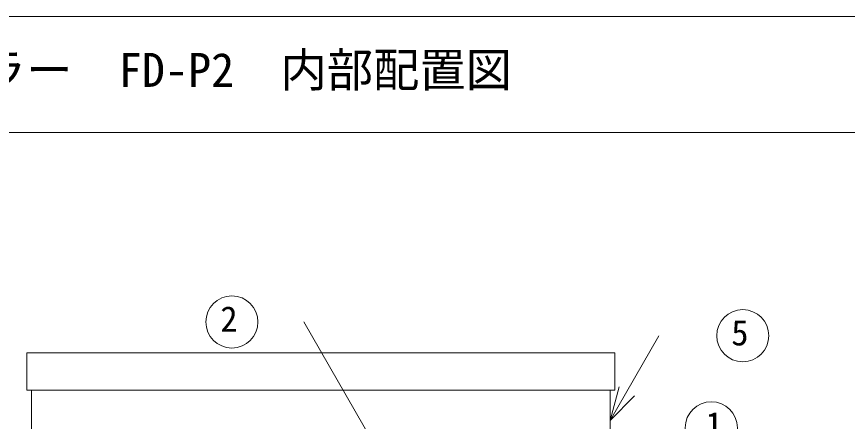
# Model space of a CAD drawing. Units: millimetres, scale not verified. Extents: x -6581 to 4035, y -1763 to 3972.
# Drawn here: x -1752 to -1034, y 1869 to 2219 of the extents above; entities that cross this region are included whole.
import ezdxf
from ezdxf.enums import TextEntityAlignment as Align

# ---------------------------------------------------------------- set-up
doc = ezdxf.new("R2010")
doc.units = ezdxf.units.MM
doc.header["$LTSCALE"] = 2
for name, color, linetype, lineweight in [('1-0', 7, 'Continuous', 18), ('8-5_moji', 7, 'Continuous', 18), ('8-6__E-2_WAKU', 7, 'Continuous', 18), ('8-7__E-3__F-0_', 7, 'Continuous', 18)]:
    doc.layers.add(name, color=color, linetype=linetype, lineweight=lineweight)
doc.styles.add('ＭＳ ゴシック', font='')
doc.styles.get('ＭＳ ゴシック').set_extended_font_data('MS Gothic')

msp = doc.modelspace()

# ---------------------------------------------------------------- linework, layer by layer
at = {"layer": '1-0'}
for p, q in [((-1742.968, 1896.257), (-1742.968, 1928.257)), ((-1742.968, 1928.257), (-1234.968, 1928.257)), ((-1234.968, 1928.257), (-1234.968, 1896.257)), ((-1234.968, 1896.257), (-1742.968, 1896.257)), ((-1738.968, 1388.257), (-1738.968, 1896.257)), ((-1238.968, 1896.257), (-1238.968, 1388.257))]:
    msp.add_line(p, q, dxfattribs=at)
at = {"layer": '8-5_moji'}
for p, q in [((-1421.102, 1811.954), (-1503.699, 1955.016)), ((-1238.968, 1870.06), (-1196.766, 1943.157)), ((-1238.968, 1870.06), (-1231.204, 1899.037)), ((-1238.968, 1870.06), (-1217.755, 1891.273))]:
    msp.add_line(p, q, dxfattribs=at)
for centre in [(-1565.752, 1955.016), (-1124.266, 1943.157), (-1151.481, 1863.645)]:
    msp.add_circle(centre, 22.5, dxfattribs=at)
at = {"layer": '8-6__E-2_WAKU'}
for p, q in [((-3965.481, 2218.772), (4034.519, 2218.772)), ((-3965.481, 2118.772), (4034.519, 2118.772))]:
    msp.add_line(p, q, dxfattribs=at)
at = {"layer": '8-7__E-3__F-0_'}
msp.add_line((-2045.481, 2118.772), (-1645.481, 2118.772), dxfattribs=at)

# ---------------------------------------------------------------- texts
at = {"layer": '8-5_moji', "style": 'ＭＳ ゴシック'}
for s, height, p in [('自動潅水コントローラー\u3000FD-P2\u3000内部配置図', 29.33, (-2143.606, 2149.3)), ('2', 21.99, (-1575.752, 1940.016)), ('5', 21.99, (-1134.266, 1928.157)), ('1', 21.99, (-1156.481, 1848.645))]:
    msp.add_text(s, height=height, dxfattribs=at).set_placement(p, align=Align.BOTTOM_LEFT)

doc.saveas('drawing.dxf')
